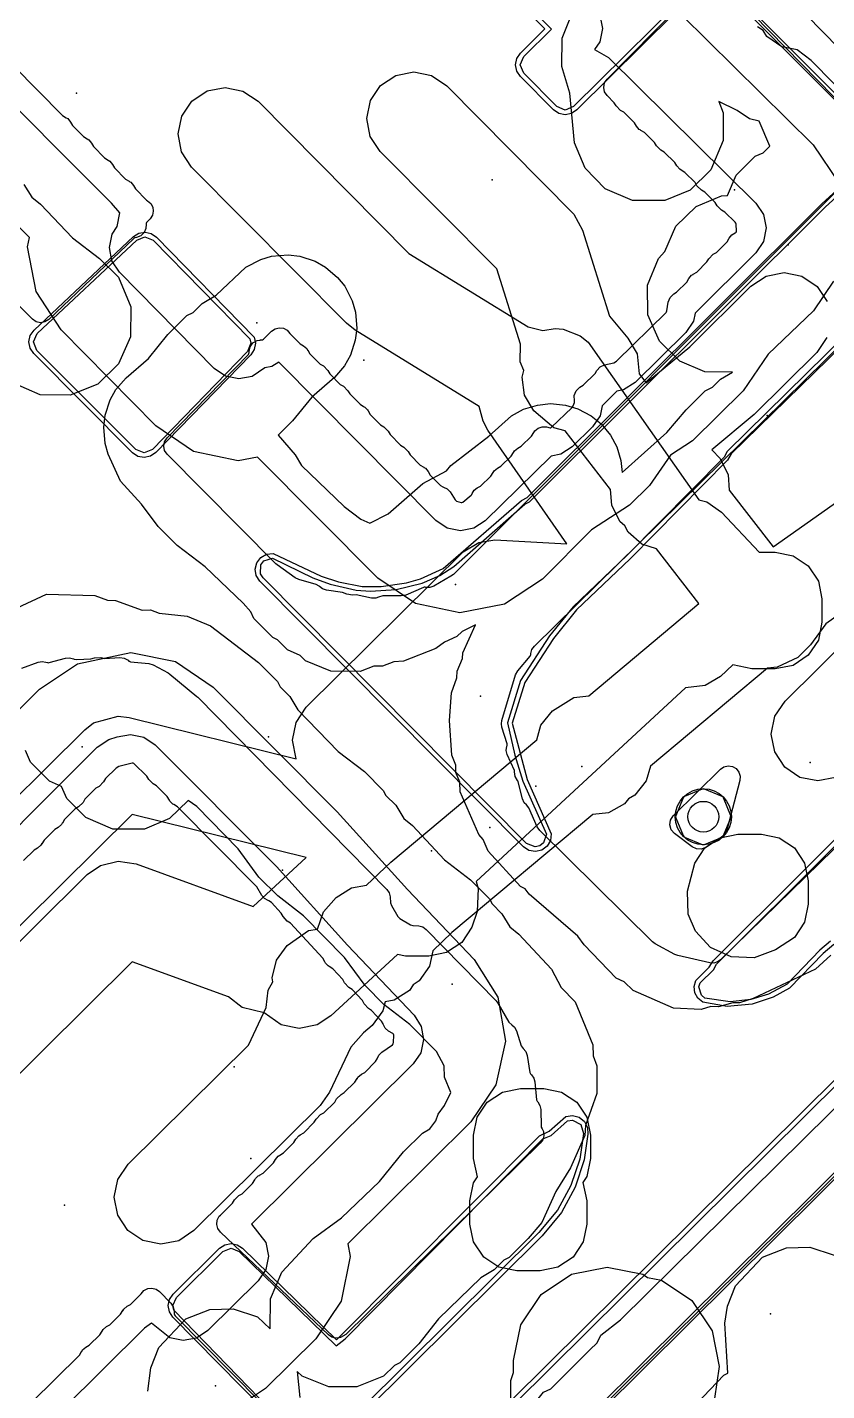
# Model space of a CAD drawing. Header units: metres. Extents: x -2677 to -840, y 169 to 1487.
# Drawn here: x -1954.1 to -1919.9, y 791.3 to 849.7 of the extents above; entities that cross this region are included whole.
import ezdxf

# ---------------------------------------------------------------- set-up
doc = ezdxf.new("R2010")
doc.units = ezdxf.units.M
for name, color, linetype in [('AI_GREENING_ALLOWED_ZONE', 4, 'Continuous'), ('AI_GREENING_EXCLUSIONS', 1, 'Continuous'), ('AI_GREENING_LAWN', 82, 'Continuous'), ('AI_GREENING_REJECTED', 6, 'Continuous'), ('AI_GREENING_SHRUBS', 92, 'Continuous')]:
    doc.layers.add(name, color=color, linetype=linetype)

# ---------------------------------------------------------------- blocks, each defined once
blk = doc.blocks.new('AI_SHRUB')
for radius in [1, 0.55]:
    blk.add_circle((0, 0), radius)

msp = doc.modelspace()

# ---------------------------------------------------------------- linework, layer by layer
at = {"layer": 'AI_GREENING_ALLOWED_ZONE'}
msp.add_lwpolyline([(-1925.054, 814.602), (-1925.244, 814.526), (-1925.448, 814.532), (-1925.633, 814.619), (-1926.397, 815.195), (-1926.535, 815.356), (-1926.594, 815.56), (-1926.563, 815.771), (-1926.447, 815.949), (-1924.43, 817.947), (-1924.277, 818.051), (-1924.096, 818.092), (-1923.913, 818.064), (-1923.753, 817.972), (-1923.637, 817.827), (-1923.582, 817.651), (-1923.595, 817.466), (-1924.148, 815.338), (-1924.255, 815.135), (-1924.441, 815.002), (-1924.482, 814.984), (-1925.054, 814.602)], close=True, dxfattribs=at)
at = {"layer": 'AI_GREENING_EXCLUSIONS'}
for points in [[(-1986.583, 736.994), (-1958.92, 764.527), (-1958.267, 765.348), (-1957.939, 765.508), (-1955.953, 767.476), (-1955.79, 767.801), (-1954.969, 768.443), (-1932.642, 790.489), (-1932.005, 791.277), (-1931.689, 791.43), (-1930.009, 793.089), (-1929.704, 793.393), (-1929.544, 793.718), (-1928.704, 794.378), (-1904.109, 818.668), (-1903.725, 819.402), (-1903.21, 819.988), (-1902.894, 820.144), (-1903.135, 820.395), (-1903.42, 821.122), (-1903.525, 821.992), (-1924.615, 866.055)], [(-1986.583, 736.994), (-1958.92, 764.527), (-1958.267, 765.348), (-1957.939, 765.508), (-1955.953, 767.476), (-1955.79, 767.801), (-1954.969, 768.443), (-1932.642, 790.489), (-1932.005, 791.277), (-1931.689, 791.43), (-1930.009, 793.089), (-1929.704, 793.393), (-1929.544, 793.718), (-1928.704, 794.378), (-1904.109, 818.668), (-1903.725, 819.402), (-1903.21, 819.988), (-1902.894, 820.144), (-1903.135, 820.395), (-1903.42, 821.122), (-1903.525, 821.992), (-1924.615, 866.055)], [(-1929.588, 850.231), (-1929.476, 849.656), (-1929.593, 849.083), (-1929.815, 848.753), (-1929.216, 848.41), (-1922.914, 842.18), (-1922.585, 841.692), (-1922.469, 841.116), (-1922.583, 840.539), (-1922.91, 840.051), (-1925.501, 837.469), (-1925.572, 837.129), (-1925.902, 836.645), (-1928.08, 834.506), (-1928.569, 834.185), (-1928.865, 834.129), (-1929.485, 833.496), (-1929.572, 833.079), (-1929.903, 832.596), (-1930.769, 831.749), (-1931.259, 831.429), (-1931.668, 831.352), (-1934.493, 828.578), (-1934.98, 828.258), (-1935.554, 828.148), (-1936.125, 828.266), (-1936.609, 828.592), (-1943.331, 835.375), (-1943.62, 835.184), (-1943.929, 835.124), (-1944.459, 834.763), (-1945.034, 834.653), (-1945.607, 834.771), (-1946.091, 835.1), (-1950.147, 839.217), (-1950.468, 839.706), (-1950.578, 840.281), (-1950.459, 840.854), (-1950.237, 841.181), (-1950.13, 841.756), (-1950.479, 842.179), (-1962.191, 853.916)], [(-1925.003, 851.691), (-1930.576, 846.167), (-1930.803, 846.016), (-1931.072, 845.964), (-1931.339, 846.018), (-1931.566, 846.171), (-1932.987, 847.605), (-1933.138, 847.833), (-1933.19, 848.101), (-1933.135, 848.369), (-1932.983, 848.595), (-1931.936, 849.633), (-1934.693, 852.425)], [(-1925.139, 851.837), (-1930.717, 846.309), (-1931.071, 846.164), (-1931.424, 846.312), (-1932.845, 847.746), (-1932.99, 848.1), (-1932.842, 848.453), (-1931.653, 849.631), (-1934.551, 852.566)], [(-1915.823, 845.199), (-1922.872, 852.401)], [(-1919.206, 846.277), (-1924.755, 851.837)], [(-1919.061, 846.414), (-1924.728, 852.087)], [(-1919.695, 809.986), (-1920.352, 809.385), (-1923.029, 808.132), (-1923.608, 807.948), (-1923.902, 807.945), (-1924.507, 807.777), (-1924.839, 807.792), (-1925.249, 807.664), (-1926.429, 807.72), (-1928.167, 808.479), (-1928.551, 808.845), (-1928.895, 809.009), (-1930.265, 810.424), (-1930.533, 810.797), (-1932.614, 812.605), (-1932.782, 812.83), (-1932.98, 812.927), (-1934.371, 814.44), (-1934.582, 814.945), (-1934.768, 815.149), (-1935.559, 816.979), (-1935.584, 817.392), (-1935.752, 817.812), (-1935.752, 818.123), (-1935.92, 818.543), (-1936.027, 820.033), (-1935.933, 821.219), (-1935.712, 821.862), (-1935.698, 822.138), (-1935.47, 822.683), (-1935.45, 822.929), (-1934.914, 824.122), (-1935.478, 823.846), (-1935.705, 823.624), (-1936.242, 823.385), (-1936.612, 823.118), (-1937.987, 822.578), (-1938.407, 822.538), (-1938.883, 822.352), (-1939.263, 822.352), (-1939.838, 822.127), (-1941.093, 822.14), (-1942.177, 822.593), (-1942.41, 822.809), (-1942.957, 823.058), (-1943.387, 823.488), (-1943.58, 823.583), (-1944.391, 824.393), (-1944.526, 824.684), (-1944.848, 825.056), (-1946.472, 826.614), (-1947.674, 827.521), (-1948.484, 828.331), (-1949.205, 829.286), (-1950.102, 830.27), (-1950.63, 831.427), (-1950.763, 831.895), (-1950.82, 832.595), (-1950.759, 833.098), (-1950.546, 833.754), (-1950.298, 834.195), (-1949.862, 834.704), (-1948.905, 835.534), (-1948.905, 835.534), (-1948.07, 836.561), (-1947.26, 837.371), (-1946.996, 837.502), (-1946.61, 837.888), (-1946.006, 838.243), (-1944.736, 839.44), (-1944.092, 839.772), (-1943.64, 839.902), (-1942.928, 839.963), (-1942.421, 839.902), (-1941.77, 839.691), (-1941.325, 839.44), (-1940.808, 838.999), (-1940.506, 838.617), (-1940.184, 837.99), (-1940.05, 837.518), (-1939.993, 836.816), (-1940.053, 836.316), (-1940.264, 835.666), (-1940.515, 835.219), (-1940.948, 834.716), (-1941.91, 833.879), (-1942.742, 832.853), (-1943.356, 832.239), (-1942.629, 831.399), (-1942.348, 830.951), (-1940.524, 829.197), (-1939.817, 828.644), (-1939.436, 828.485), (-1938.641, 828.884), (-1937.163, 830.183), (-1936.154, 830.718), (-1935.969, 830.95), (-1934.337, 832.197), (-1933.366, 833.072), (-1932.854, 833.352), (-1932.254, 833.537), (-1931.697, 833.596), (-1931.051, 833.534), (-1930.524, 833.375), (-1929.955, 833.072), (-1929.535, 832.73), (-1929.136, 832.249), (-1928.863, 831.746), (-1928.683, 831.166), (-1928.633, 830.648), (-1926.721, 832.354), (-1925.893, 833.335), (-1925.082, 834.146), (-1924.763, 834.3), (-1924.417, 834.645), (-1923.905, 834.946), (-1925.087, 834.96), (-1926.17, 835.414), (-1927.038, 836.263), (-1927.53, 837.403), (-1927.544, 838.661), (-1927.076, 839.814), (-1926.804, 840.105), (-1926.337, 841.187), (-1925.469, 842.036), (-1924.386, 842.49), (-1924.119, 842.504), (-1923.752, 843.375), (-1922.941, 844.185), (-1922.597, 844.332), (-1922.31, 844.616), (-1922.767, 845.687), (-1923.188, 845.788), (-1923.708, 846.141), (-1924.491, 846.526), (-1924.312, 846.049), (-1924.312, 844.861), (-1924.839, 843.601), (-1925.728, 842.737), (-1926.812, 842.284), (-1928.194, 842.284), (-1929.357, 842.791), (-1930.221, 843.68), (-1930.674, 844.764), (-1930.873, 846.883), (-1931.207, 848.029), (-1931.204, 849.233), (-1930.802, 850.237)], [(-1926.093, 850.244), (-1920.454, 844.669), (-1919.357, 843.044)], [(-1919.594, 838.835), (-1920.439, 837.572), (-1922.377, 835.711), (-1923.449, 834.148), (-1925.627, 832.009), (-1926.567, 831.393), (-1927.456, 830.093), (-1928.322, 829.246), (-1929.944, 828.188), (-1932.04, 826.081), (-1933.667, 825.014), (-1935.577, 824.648), (-1937.483, 825.04), (-1939.095, 826.129), (-1944.232, 831.311), (-1945.06, 831.153), (-1946.971, 831.548), (-1948.585, 832.644), (-1952.64, 836.761), (-1953.712, 838.392), (-1954.078, 840.308), (-1953.995, 840.71), (-1962.969, 849.731)], [(-1913.751, 841.393), (-1920.547, 848.278), (-1921.149, 848.735), (-1921.793, 848.871), (-1922.436, 849.313), (-1922.603, 849.57), (-1922.839, 849.731)], [(-1915.7, 827.168), (-1919.914, 824.17), (-1920.572, 823.266), (-1921.112, 822.726), (-1921.994, 822.317), (-1922.406, 822.278), (-1927.417, 818.076), (-1927.6, 817.443), (-1928.088, 816.834), (-1928.356, 816.686), (-1928.534, 816.462), (-1929.217, 816.084), (-1929.883, 816.009), (-1935.916, 810.951), (-1936.732, 810.167), (-1936.871, 809.523), (-1937.316, 808.882), (-1937.574, 808.716), (-1937.736, 808.481), (-1938.392, 808.057), (-1938.778, 807.987), (-1938.869, 807.61), (-1939.327, 806.978), (-1939.703, 806.67), (-1940.248, 806.047), (-1941.151, 804.119), (-1941.555, 803.547), (-1946.957, 798.195), (-1947.608, 797.765), (-1948.374, 797.616), (-1949.139, 797.772), (-1949.785, 798.209), (-1950.216, 798.86), (-1950.365, 799.626), (-1950.209, 800.39), (-1949.772, 801.037), (-1944.622, 806.139), (-1943.87, 807.744), (-1943.78, 808.491), (-1943.578, 808.849), (-1943.605, 809.016), (-1943.424, 809.773), (-1942.966, 810.405), (-1942.052, 811.046), (-1941.674, 811.107), (-1941.409, 811.84), (-1941.409, 811.84), (-1940.869, 812.454), (-1940.213, 812.874), (-1939.567, 812.99), (-1938.538, 813.973), (-1932.289, 819.211), (-1932.106, 819.839), (-1931.617, 820.448), (-1930.707, 821.014), (-1930.054, 821.085), (-1925.344, 825.034), (-1927.159, 827.376), (-1927.784, 827.583), (-1928.374, 828.094), (-1928.511, 828.367), (-1928.728, 828.554), (-1929.08, 829.251), (-1929.13, 829.919), (-1931.073, 832.426), (-1931.56, 832.553), (-1932.414, 833.285), (-1932.809, 833.958), (-1932.916, 834.729), (-1932.842, 835.015), (-1932.992, 835.39), (-1932.983, 836.141), (-1933.999, 839.36), (-1938.982, 844.386), (-1939.413, 845.037), (-1939.562, 845.803), (-1939.406, 846.568), (-1938.97, 847.215), (-1938.319, 847.646), (-1937.553, 847.794), (-1936.788, 847.639), (-1936.141, 847.203), (-1930.707, 841.711), (-1930.331, 841.027), (-1929.168, 837.346), (-1928.386, 836.4), (-1927.991, 835.727), (-1927.906, 834.87), (-1927.606, 834.483), (-1925.738, 836.032), (-1923.119, 838.627), (-1922.468, 839.058), (-1921.702, 839.206), (-1920.937, 839.051), (-1920.291, 838.614), (-1919.86, 837.963)], [(-1966.232, 805.164), (-1951.622, 819.638), (-1951.249, 819.929), (-1950.205, 820.217), (-1949.735, 820.159), (-1942.577, 818.394), (-1942.743, 819.186), (-1942.588, 819.951), (-1942.151, 820.598), (-1935.432, 827.251), (-1934.76, 827.649), (-1934.087, 827.762), (-1930.993, 827.597), (-1930.993, 827.597), (-1934.377, 832.455), (-1934.587, 832.84), (-1934.753, 833.476), (-1940.062, 836.746), (-1940.433, 837.041), (-1947.056, 843.721), (-1947.487, 844.372), (-1947.636, 845.138), (-1947.48, 845.902), (-1947.044, 846.549), (-1946.393, 846.98), (-1945.627, 847.129), (-1944.862, 846.973), (-1944.215, 846.537), (-1937.761, 840.027), (-1932.655, 836.882), (-1932.02, 836.731), (-1931.501, 836.813), (-1931.157, 836.782), (-1930.431, 836.497), (-1930.089, 836.221), (-1925.354, 829.475), (-1925.011, 829.396), (-1924.376, 828.943), (-1922.772, 827.238), (-1922.084, 827.238), (-1921.319, 827.086), (-1920.67, 826.652), (-1920.236, 826.003), (-1920.084, 825.238), (-1920.084, 824.238), (-1920.236, 823.473), (-1920.67, 822.824), (-1921.319, 822.39), (-1922.084, 822.238), (-1923.084, 822.238), (-1923.89, 822.417), (-1924.43, 821.921), (-1925.078, 821.532), (-1925.922, 821.426), (-1934.877, 813.139), (-1934.793, 812.836), (-1934.832, 811.85), (-1935.061, 811.183), (-1935.495, 810.534), (-1936.144, 810.1), (-1936.909, 809.948), (-1937.909, 809.948), (-1938.252, 810.016), (-1941.095, 807.385), (-1941.688, 807.005), (-1942.453, 806.853), (-1943.219, 807.006), (-1943.946, 807.518), (-1944.892, 807.744), (-1945.483, 808.209), (-1949.604, 809.706), (-1955.382, 803.983)], [(-1914.481, 840.703), (-1923.966, 831.441), (-1924.124, 831.169), (-1928.292, 826.955), (-1930.584, 824.766), (-1931.576, 823.537), (-1932.798, 821.665), (-1933.336, 819.918), (-1932.696, 817.507), (-1931.668, 815.182), (-1931.701, 814.9), (-1931.843, 814.656), (-1932.071, 814.487), (-1932.346, 814.422), (-1932.625, 814.472), (-1932.861, 814.628), (-1944.137, 825.995), (-1944.291, 826.233), (-1944.338, 826.512), (-1944.27, 826.787), (-1944.099, 827.013), (-1943.853, 827.152), (-1943.572, 827.183), (-1941.517, 826.216), (-1940.77, 825.973), (-1939.76, 825.773), (-1938.947, 825.774), (-1937.868, 825.931), (-1937.255, 826.1), (-1936.297, 826.534), (-1932.935, 829.443), (-1932.692, 829.58), (-1920.082, 842.151), (-1918.635, 843.469)], [(-1914.828, 840.71), (-1924.145, 831.546), (-1924.267, 831.31), (-1928.434, 827.096), (-1930.73, 824.903), (-1931.736, 823.656), (-1932.982, 821.748), (-1933.541, 819.934), (-1933.232, 818.552), (-1932.884, 817.438), (-1931.867, 815.165), (-1931.993, 814.789), (-1932.155, 814.668), (-1932.352, 814.622), (-1932.72, 814.769), (-1943.995, 826.135), (-1944.105, 826.305), (-1944.09, 826.701), (-1943.968, 826.862), (-1943.591, 826.984), (-1941.875, 826.138), (-1941.128, 825.872), (-1940.018, 825.612), (-1939.4, 825.562), (-1938.308, 825.64), (-1937.19, 825.91), (-1936.429, 826.236), (-1935.833, 826.622), (-1932.803, 829.293), (-1932.593, 829.397), (-1919.941, 842.009), (-1918.47, 843.348)], [(-1954.234, 842.98), (-1953.893, 842.431), (-1953.522, 842.134), (-1952.16, 840.69), (-1950.996, 839.813), (-1950.185, 839.003), (-1949.659, 837.742), (-1949.679, 836.458), (-1950.185, 835.295), (-1951.075, 834.431), (-1952.256, 833.958), (-1953.541, 833.978), (-1954.704, 834.484)], [(-1919.867, 836.432), (-1920.304, 835.786), (-1922.986, 833.129), (-1924.789, 831.623), (-1924.445, 831.246), (-1924.097, 830.55), (-1924.05, 829.895), (-1922.173, 827.472), (-1918.396, 830.128)], [(-1919.571, 810.441), (-1920.029, 810.065), (-1921.475, 808.572), (-1922.172, 808.183), (-1923.062, 807.893), (-1924.138, 807.796), (-1925.184, 807.972), (-1925.388, 808.142), (-1925.515, 808.376), (-1925.545, 808.64), (-1925.474, 808.897), (-1924.905, 809.473), (-1924.74, 809.747), (-1905.501, 828.925)], [(-1919.711, 810.584), (-1920.172, 810.207), (-1921.573, 808.747), (-1922.366, 808.317), (-1923.121, 808.084), (-1924.009, 807.993), (-1925.087, 808.148), (-1925.233, 808.269), (-1925.345, 808.625), (-1925.295, 808.808), (-1924.728, 809.363), (-1924.601, 809.604), (-1905.352, 828.792)], [(-1919.497, 817.592), (-1920.263, 817.443), (-1921.027, 817.599), (-1921.674, 818.035), (-1922.105, 818.686), (-1922.253, 819.452), (-1922.097, 820.217), (-1921.661, 820.864), (-1913.147, 829.298)], [(-2014.215, 710.828), (-1900.759, 823.26), (-1899.144, 824.583), (-1898.226, 825.057), (-1897.102, 825.39), (-1895.781, 825.487), (-1894.746, 825.354), (-1893.632, 824.986), (-1892.5, 824.321), (-1891.288, 823.221), (-1806.667, 738.016)], [(-2014.074, 710.686), (-1900.618, 823.118), (-1899.052, 824.405), (-1898.134, 824.879), (-1897.047, 825.197), (-1895.807, 825.289), (-1894.772, 825.155), (-1893.697, 824.797), (-1892.634, 824.173), (-1891.43, 823.08), (-1806.802, 737.869)], [(-1954.524, 824.857), (-1953.272, 825.443), (-1951.204, 825.39), (-1950.658, 825.183), (-1950.321, 825.169), (-1949.18, 824.759), (-1948.823, 824.768), (-1948.441, 824.631), (-1947.247, 824.493), (-1946.245, 824.089), (-1944.196, 822.511), (-1943.386, 821.701), (-1943.27, 821.472), (-1942.859, 821.061), (-1942.511, 820.488), (-1940.783, 818.71), (-1939.665, 817.851), (-1938.855, 817.041), (-1938.744, 816.824), (-1938.324, 816.404), (-1937.979, 815.841), (-1937.605, 815.532), (-1936.237, 814.065), (-1935.119, 813.205), (-1934.309, 812.395), (-1934.197, 812.178), (-1933.778, 811.759), (-1933.433, 811.196), (-1933.058, 810.886), (-1931.66, 809.388), (-1931.241, 808.607), (-1930.643, 807.99), (-1929.894, 806.143), (-1929.874, 805.673), (-1929.714, 805.255), (-1929.714, 804.067), (-1930.197, 802.691), (-1930.236, 802.274), (-1930.839, 800.88), (-1931.477, 799.87), (-1932.076, 798.539), (-1932.655, 797.857), (-1933.465, 797.047), (-1933.697, 796.93), (-1934.106, 796.521), (-1934.682, 796.173), (-1936.494, 794.419), (-1937.335, 793.346), (-1938.145, 792.536), (-1938.377, 792.419), (-1938.841, 791.973), (-1939.993, 791.506), (-1941.18, 791.506), (-1942.332, 791.973), (-1942.543, 792.166), (-1942.429, 791.051)], [(-1957.646, 817.279), (-1953.566, 821.369), (-1951.944, 822.452), (-1949.662, 822.939), (-1947.75, 822.553), (-1946.131, 821.464), (-1940.824, 816.117), (-1937.823, 812.802), (-1934.969, 809.809), (-1933.958, 808.185), (-1933.63, 806.301), (-1934.034, 804.431), (-1935.11, 802.85), (-1940.371, 797.638), (-1940.265, 797.093), (-1940.655, 795.181), (-1941.746, 793.564), (-1943.895, 791.435), (-1945.522, 790.359), (-1947.437, 789.987), (-1947.982, 790.098), (-1948.366, 789.787), (-1958.928, 779.324)], [(-1957.53, 812.457), (-1951.092, 818.893), (-1950.605, 819.218), (-1950.248, 819.327), (-1949.673, 819.439), (-1949.1, 819.323), (-1948.614, 818.997), (-1943.43, 813.779), (-1940.385, 810.417), (-1937.531, 807.424), (-1937.228, 806.937), (-1937.129, 806.372), (-1937.25, 805.811), (-1937.573, 805.336), (-1944.5, 798.475), (-1943.877, 797.684), (-1943.765, 797.109), (-1943.882, 796.535), (-1944.209, 796.05), (-1946.358, 793.922), (-1946.846, 793.599), (-1947.421, 793.487), (-1947.994, 793.604), (-1948.78, 794.235), (-1949.069, 794.018), (-1963.152, 780.066)], [(-1815.545, 742.034), (-1891.678, 818.728), (-1891.982, 818.772), (-1892.173, 818.705), (-1912.333, 807.69), (-1912.909, 807.261), (-2000.602, 720.236)], [(-1815.02, 741.22), (-1891.769, 818.547), (-1892.091, 818.522), (-1912.234, 807.516), (-1912.77, 807.116), (-2000.446, 720.111)], [(-1948.936, 791.325), (-1948.806, 792.323), (-1948.467, 793.198), (-1947.307, 794.42), (-1946.277, 794.827), (-1945.283, 794.854), (-1944.233, 794.502), (-1943.695, 793.993), (-1943.688, 795.283), (-1943.198, 796.422), (-1941.853, 797.865), (-1940.636, 798.739), (-1939.016, 800.301), (-1937.983, 801.565), (-1937.173, 802.375), (-1936.869, 802.552), (-1936.606, 802.898), (-1936.512, 803.186), (-1936.238, 803.551), (-1935.97, 804.111), (-1936.236, 804.761), (-1936.256, 805.25), (-1936.584, 805.87), (-1937.716, 807.024), (-1938.827, 807.877), (-1939.637, 808.687), (-1940.512, 809.887), (-1942.262, 811.67), (-1943.373, 812.523), (-1944.183, 813.333), (-1945.059, 814.532), (-1946.828, 816.345), (-1947.207, 816.608), (-1947.997, 815.84), (-1949.08, 815.387), (-1950.431, 815.387), (-1951.581, 815.885), (-1952.391, 816.696), (-1952.623, 817.209), (-1953.136, 817.441), (-1953.947, 818.251), (-1954.173, 818.752)], [(-1958.197, 806.824), (-1951.52, 813.439), (-1950.958, 813.831), (-1950.2, 814.017), (-1949.429, 813.898), (-1944.417, 812.077), (-1942.155, 814.17), (-1949.604, 816.007), (-1963.417, 802.322)], [(-1943.971, 790.54), (-1947.854, 794.491), (-1948.003, 794.719), (-1948.054, 794.987), (-1947.999, 795.254), (-1947.846, 795.48), (-1945.861, 797.442), (-1945.636, 797.592), (-1945.37, 797.644), (-1945.104, 797.592), (-1944.878, 797.444), (-1940.86, 793.527), (-1932.168, 802.26), (-1931.759, 802.454), (-1931.036, 803.083), (-1930.751, 803.127), (-1930.472, 803.053), (-1930.247, 802.873), (-1930.113, 802.617), (-1930.094, 802.329), (-1930.253, 801.228), (-1930.637, 800.057), (-1931.23, 798.978), (-1932.061, 797.97), (-1966.207, 764.088)], [(-1959.305, 774.956), (-1944.004, 790.101), (-1943.707, 790.557), (-1947.818, 794.794), (-1947.854, 794.985), (-1947.706, 795.337), (-1945.721, 797.3), (-1945.37, 797.444), (-1945.019, 797.301), (-1940.864, 793.267), (-1940.487, 793.571), (-1932.026, 802.119), (-1931.668, 802.263), (-1930.965, 802.896), (-1930.761, 802.928), (-1930.401, 802.746), (-1930.292, 802.357), (-1930.45, 801.256), (-1930.827, 800.122), (-1931.404, 799.076), (-1932.202, 798.112), (-1966.348, 764.23)], [(-1925.447, 790.785), (-1924.287, 792.007), (-1924.116, 792.091), (-1924.243, 794.236), (-1924.126, 794.963), (-1923.787, 795.838), (-1922.627, 797.06), (-1922.627, 797.06), (-1921.597, 797.467), (-1920.603, 797.494), (-1919.553, 797.142), (-1918.243, 795.837), (-1917.882, 794.908), (-1917.749, 793.691), (-1917.843, 792.065), (-1918.296, 790.981)], [(-1933.399, 790.201), (-1933.399, 791.785), (-1933.276, 792.121), (-1933.276, 792.634), (-1932.971, 794.165), (-1932.104, 795.462), (-1930.806, 796.329), (-1929.276, 796.634), (-1927.745, 796.329), (-1927.745, 796.329), (-1927.546, 796.196), (-1926.943, 796.076), (-1925.645, 795.209), (-1924.778, 793.912), (-1924.474, 792.381), (-1924.681, 791.01)]]:
    msp.add_lwpolyline(points, dxfattribs=at)
for points in [[(-1949.582, 831.492), (-1953.816, 835.735), (-1953.969, 835.967), (-1954.02, 836.241), (-1953.96, 836.512), (-1953.8, 836.739), (-1949.543, 840.745), (-1949.315, 840.888), (-1949.051, 840.935), (-1948.789, 840.879), (-1948.567, 840.728), (-1944.378, 836.444), (-1944.324, 836.179), (-1944.375, 835.914), (-1944.522, 835.687), (-1948.584, 831.499), (-1948.812, 831.342), (-1949.082, 831.286), (-1949.353, 831.338), (-1949.582, 831.492)], [(-1953.663, 836.594), (-1949.406, 840.599), (-1949.055, 840.735), (-1948.708, 840.587), (-1944.563, 836.367), (-1944.524, 836.178), (-1944.666, 835.827), (-1948.728, 831.638), (-1949.083, 831.486), (-1949.441, 831.633), (-1953.674, 835.877), (-1953.82, 836.238), (-1953.663, 836.594)], [(-1920.676, 813.164), (-1920.676, 812.164), (-1920.828, 811.399), (-1921.262, 810.75), (-1922.067, 810.214), (-1922.984, 809.873), (-1923.97, 809.912), (-1924.852, 810.321), (-1925.499, 811.02), (-1925.801, 811.743), (-1925.84, 812.729), (-1925.524, 813.929), (-1925.09, 814.578), (-1924.441, 815.012), (-1923.676, 815.164), (-1922.676, 815.164), (-1921.911, 815.012), (-1921.262, 814.578), (-1920.828, 813.929), (-1920.676, 813.164)], [(-1930.141, 803.047), (-1929.988, 802.282), (-1929.988, 801.282), (-1930.141, 800.516), (-1930.311, 800.262), (-1930.144, 799.475), (-1930.144, 798.475), (-1930.296, 797.71), (-1930.73, 797.061), (-1931.379, 796.627), (-1932.144, 796.475), (-1933.144, 796.475), (-1933.909, 796.627), (-1934.558, 797.061), (-1934.992, 797.71), (-1935.144, 798.475), (-1935.144, 799.475), (-1934.992, 800.24), (-1934.822, 800.495), (-1934.988, 801.282), (-1934.988, 802.282), (-1934.836, 803.047), (-1934.403, 803.696), (-1933.754, 804.13), (-1932.988, 804.282), (-1931.988, 804.282), (-1931.223, 804.13), (-1930.574, 803.696), (-1930.141, 803.047)]]:
    msp.add_lwpolyline(points, close=True, dxfattribs=at)
at = {"layer": 'AI_GREENING_LAWN'}
for points in [[(-1918.921, 843.238), (-1935.855, 826.286), (-1935.961, 826.205), (-1936.697, 825.786), (-1936.862, 825.727), (-1937.038, 825.729), (-1937.068, 825.734), (-1937.104, 825.736), (-1937.138, 825.727), (-1937.891, 825.404), (-1938.093, 825.364), (-1938.873, 825.372), (-1939.055, 825.318), (-1939.167, 825.273), (-1939.36, 825.274), (-1940.021, 825.405), (-1940.172, 825.392), (-1940.418, 825.434), (-1940.604, 825.516), (-1941.286, 825.609), (-1941.452, 825.662), (-1941.591, 825.77), (-1941.604, 825.785), (-1941.72, 825.857), (-1942.474, 826.068), (-1942.631, 826.143), (-1943.391, 826.69), (-1943.453, 826.743), (-1948.106, 831.427), (-1948.214, 831.587), (-1948.252, 831.777), (-1948.215, 831.967), (-1948.11, 832.128), (-1944.627, 835.699), (-1944.602, 835.737), (-1944.593, 835.782), (-1944.593, 835.825), (-1944.551, 836.027), (-1944.432, 836.194), (-1944.255, 836.3), (-1944.129, 836.315), (-1944.129, 836.32), (-1944.026, 836.333), (-1943.984, 836.36), (-1943.635, 836.702), (-1943.485, 836.803), (-1943.31, 836.844), (-1943.31, 836.844), (-1943.132, 836.821), (-1942.973, 836.736), (-1942.855, 836.6), (-1942.852, 836.596), (-1942.414, 836.156), (-1942.271, 836.074), (-1942.126, 835.95), (-1942.091, 835.882), (-1942.085, 835.886), (-1941.992, 835.728), (-1941.554, 835.288), (-1941.415, 835.209), (-1941.226, 835.018), (-1941.148, 834.878), (-1940.694, 834.421), (-1940.554, 834.341), (-1940.366, 834.15), (-1940.288, 834.01), (-1939.851, 833.568), (-1939.695, 833.474), (-1939.696, 833.472), (-1939.647, 833.447), (-1939.531, 833.331), (-1939.507, 833.281), (-1939.505, 833.282), (-1939.412, 833.125), (-1938.974, 832.685), (-1938.834, 832.605), (-1938.646, 832.415), (-1938.567, 832.275), (-1938.114, 831.817), (-1937.974, 831.737), (-1937.785, 831.547), (-1937.707, 831.407), (-1937.271, 830.965), (-1937.115, 830.87), (-1937.118, 830.865), (-1937.05, 830.829), (-1936.928, 830.684), (-1936.847, 830.539), (-1936.411, 830.097), (-1936.308, 830.035), (-1936.272, 830.024), (-1936.116, 829.944), (-1935.997, 829.814), (-1935.78, 829.474), (-1935.752, 829.443), (-1935.715, 829.424), (-1935.527, 829.366), (-1935.489, 829.361), (-1935.455, 829.38), (-1935.091, 829.679), (-1935.066, 829.708), (-1935.048, 829.749), (-1934.959, 829.886), (-1934.831, 829.987), (-1934.697, 830.061), (-1934.253, 830.495), (-1934.158, 830.651), (-1934.152, 830.648), (-1934.116, 830.716), (-1933.97, 830.837), (-1933.825, 830.917), (-1933.381, 831.352), (-1933.286, 831.507), (-1933.28, 831.504), (-1933.244, 831.572), (-1933.098, 831.694), (-1932.954, 831.773), (-1932.51, 832.208), (-1932.414, 832.364), (-1932.409, 832.361), (-1932.375, 832.425), (-1932.233, 832.546), (-1932.058, 832.607), (-1931.872, 832.6), (-1931.72, 832.564), (-1931.681, 832.562), (-1931.65, 832.584), (-1930.783, 833.414), (-1930.723, 833.507), (-1930.672, 833.644), (-1930.665, 833.694), (-1930.673, 833.722), (-1930.687, 833.941), (-1930.607, 834.145), (-1930.447, 834.294), (-1930.294, 834.384), (-1929.783, 834.887), (-1929.71, 835.013), (-1929.576, 835.165), (-1929.392, 835.25), (-1928.987, 835.346), (-1928.872, 835.41), (-1926.751, 837.495), (-1926.728, 837.526), (-1926.717, 837.563), (-1926.661, 837.937), (-1926.582, 838.142), (-1926.423, 838.293), (-1926.3, 838.366), (-1925.865, 838.801), (-1925.784, 838.945), (-1925.66, 839.09), (-1925.592, 839.125), (-1925.596, 839.131), (-1925.439, 839.225), (-1925.004, 839.659), (-1924.925, 839.799), (-1924.735, 839.988), (-1924.595, 840.067), (-1924.143, 840.518), (-1924.05, 840.681), (-1923.938, 840.817), (-1923.795, 840.9), (-1923.748, 840.929), (-1923.74, 840.976), (-1923.756, 841.28), (-1923.766, 841.323), (-1923.791, 841.359), (-1924.237, 841.798), (-1924.377, 841.876), (-1924.568, 842.064), (-1924.647, 842.204), (-1925.101, 842.652), (-1925.242, 842.73), (-1925.432, 842.919), (-1925.512, 843.058), (-1925.948, 843.491), (-1926.105, 843.584), (-1926.102, 843.59), (-1926.17, 843.625), (-1926.294, 843.769), (-1926.376, 843.913), (-1926.83, 844.361), (-1926.971, 844.44), (-1927.161, 844.628), (-1927.241, 844.767), (-1927.677, 845.2), (-1927.834, 845.293), (-1927.831, 845.299), (-1927.899, 845.334), (-1928.023, 845.478), (-1928.105, 845.622), (-1928.559, 846.07), (-1928.699, 846.149), (-1928.89, 846.337), (-1928.969, 846.476), (-1929.275, 846.779), (-1929.383, 846.94), (-1929.422, 847.131), (-1929.386, 847.322), (-1929.279, 847.485), (-1925.193, 851.64)], [(-1924.383, 851.649), (-1918.909, 846.048)], [(-1955.737, 849.114), (-1952.58, 845.93), (-1952.424, 845.836), (-1952.427, 845.831), (-1952.359, 845.795), (-1952.237, 845.649), (-1952.156, 845.505), (-1951.681, 845.024), (-1951.524, 844.93), (-1951.528, 844.924), (-1951.46, 844.888), (-1951.337, 844.743), (-1951.257, 844.599), (-1950.781, 844.118), (-1950.625, 844.023), (-1950.629, 844.017), (-1950.561, 843.981), (-1950.438, 843.836), (-1950.358, 843.692), (-1949.882, 843.211), (-1949.726, 843.116), (-1949.729, 843.111), (-1949.661, 843.075), (-1949.539, 842.93), (-1949.458, 842.785), (-1948.983, 842.304), (-1948.94, 842.278), (-1948.807, 842.161), (-1948.723, 842.006), (-1948.699, 841.83), (-1948.737, 841.658), (-1948.833, 841.509), (-1948.987, 841.345), (-1949.009, 841.309), (-1949.005, 841.284), (-1949.011, 841.091), (-1949.09, 840.914), (-1949.23, 840.78), (-1949.41, 840.71), (-1949.488, 840.696), (-1949.527, 840.671), (-1953.173, 837.198), (-1953.335, 837.095), (-1953.524, 837.061), (-1953.712, 837.1), (-1953.872, 837.207), (-1966.877, 850.244)], [(-1905.048, 828.71), (-1924.421, 809.79), (-1924.557, 809.696), (-1924.716, 809.651), (-1924.88, 809.66), (-1926.253, 809.97), (-1926.379, 810.017), (-1927.22, 810.468), (-1927.335, 810.553), (-1932.162, 815.32), (-1932.268, 815.475), (-1932.626, 816.291), (-1932.73, 816.417), (-1932.826, 816.513), (-1932.9, 816.679), (-1933.078, 817.408), (-1933.093, 817.444), (-1933.112, 817.466), (-1933.21, 817.636), (-1933.235, 817.83), (-1933.234, 817.849), (-1933.244, 817.886), (-1933.549, 818.579), (-1933.59, 818.752), (-1933.569, 818.928), (-1933.559, 818.96), (-1933.554, 818.996), (-1933.559, 819.032), (-1933.559, 819.032), (-1933.78, 819.747), (-1933.802, 819.892), (-1933.781, 820.038), (-1933.202, 821.98), (-1933.103, 822.162), (-1932.571, 822.782), (-1932.552, 822.814), (-1932.543, 822.851), (-1932.538, 822.907), (-1932.492, 823.076), (-1932.39, 823.219), (-1915.474, 839.846)], [(-1954.33, 822.276), (-1953.627, 822.531), (-1953.459, 822.561), (-1953.29, 822.532), (-1953.227, 822.51), (-1953.191, 822.503), (-1953.154, 822.508), (-1952.459, 822.704), (-1952.283, 822.721), (-1952.111, 822.675), (-1952.085, 822.663), (-1951.971, 822.64), (-1951.365, 822.665), (-1951.212, 822.714), (-1950.947, 822.726), (-1950.787, 822.689), (-1950.123, 822.723), (-1949.939, 822.698), (-1949.777, 822.608), (-1949.738, 822.576), (-1949.707, 822.557), (-1949.672, 822.548), (-1948.884, 822.471), (-1948.696, 822.414), (-1948.067, 822.076), (-1947.984, 822.021), (-1946.831, 821.063), (-1946.794, 821.029), (-1938.699, 812.803), (-1938.598, 812.654), (-1938.556, 812.48), (-1938.543, 812.229), (-1938.51, 812.118), (-1938.234, 811.645), (-1938.147, 811.556), (-1937.695, 811.291), (-1937.588, 811.257), (-1937.337, 811.239), (-1937.162, 811.194), (-1937.014, 811.09), (-1934.031, 808.033), (-1933.958, 807.937), (-1933.477, 807.116), (-1933.357, 807.001), (-1933.245, 806.91), (-1933.153, 806.743), (-1932.948, 806.108), (-1932.87, 805.993), (-1932.757, 805.859), (-1932.698, 805.691), (-1932.582, 804.971), (-1932.571, 804.936), (-1932.55, 804.906), (-1932.506, 804.86), (-1932.412, 804.723), (-1932.369, 804.562), (-1932.296, 803.802), (-1932.286, 803.764), (-1932.265, 803.732), (-1932.244, 803.709), (-1932.15, 803.558), (-1932.115, 803.385), (-1932.099, 802.655), (-1932.092, 802.619), (-1932.058, 802.553), (-1932.06, 802.552), (-1932.004, 802.435), (-1931.987, 802.259), (-1932.032, 802.088), (-1932.134, 801.944), (-1940.452, 793.746), (-1940.692, 793.615), (-1940.739, 793.604), (-1940.902, 793.594), (-1941.06, 793.637), (-1941.195, 793.729), (-1945.828, 798.133), (-1945.937, 798.284), (-1945.983, 798.464), (-1945.96, 798.649), (-1945.871, 798.812), (-1945.815, 798.859), (-1945.817, 798.861), (-1945.304, 799.369), (-1945.225, 799.508), (-1945.034, 799.697), (-1944.894, 799.775), (-1944.446, 800.217), (-1944.351, 800.374), (-1944.349, 800.372), (-1944.324, 800.422), (-1944.208, 800.537), (-1944.158, 800.561), (-1944.159, 800.564), (-1944.002, 800.657), (-1943.555, 801.101), (-1943.474, 801.245), (-1943.35, 801.389), (-1943.282, 801.424), (-1943.285, 801.43), (-1943.128, 801.523), (-1942.681, 801.967), (-1942.599, 802.111), (-1942.475, 802.255), (-1942.407, 802.29), (-1942.411, 802.296), (-1942.253, 802.389), (-1941.807, 802.834), (-1941.727, 802.973), (-1941.537, 803.161), (-1941.397, 803.24), (-1940.933, 803.7), (-1940.853, 803.839), (-1940.662, 804.028), (-1940.522, 804.106), (-1940.074, 804.548), (-1939.979, 804.705), (-1939.974, 804.701), (-1939.938, 804.769), (-1939.793, 804.891), (-1939.648, 804.972), (-1939.184, 805.432), (-1939.119, 805.546), (-1939.118, 805.55), (-1939.045, 805.711), (-1938.92, 805.836), (-1938.466, 806.155), (-1938.43, 806.196), (-1938.417, 806.248), (-1938.41, 806.562), (-1938.417, 806.602), (-1938.448, 806.629), (-1938.63, 806.735), (-1938.776, 806.864), (-1938.862, 807.04), (-1938.866, 807.053), (-1938.924, 807.159), (-1939.354, 807.619), (-1939.491, 807.703), (-1939.674, 807.899), (-1939.748, 808.042), (-1940.193, 808.52), (-1940.33, 808.604), (-1940.512, 808.8), (-1940.586, 808.942), (-1941.014, 809.404), (-1941.168, 809.504), (-1941.166, 809.506), (-1941.215, 809.532), (-1941.327, 809.652), (-1941.35, 809.704), (-1941.352, 809.702), (-1941.439, 809.861), (-1942.828, 811.361), (-1942.964, 811.445), (-1943.146, 811.642), (-1943.22, 811.784), (-1943.645, 812.246), (-1943.746, 812.312), (-1943.782, 812.324), (-1943.935, 812.409), (-1944.049, 812.542), (-1944.265, 812.907), (-1944.303, 812.955), (-1947.664, 816.337), (-1947.82, 816.431), (-1947.818, 816.434), (-1947.868, 816.458), (-1947.984, 816.574), (-1948.008, 816.624), (-1948.01, 816.623), (-1948.104, 816.78), (-1948.56, 817.238), (-1948.7, 817.317), (-1948.886, 817.502), (-1948.97, 817.648), (-1949.532, 818.187), (-1949.564, 818.209), (-1949.603, 818.206), (-1950.178, 818.061), (-1950.292, 817.997), (-1950.744, 817.543), (-1950.822, 817.403), (-1951.012, 817.214), (-1951.152, 817.135), (-1951.626, 816.661), (-1951.705, 816.521), (-1951.894, 816.332), (-1952.034, 816.253), (-1952.492, 815.797), (-1952.586, 815.64), (-1952.591, 815.643), (-1952.627, 815.575), (-1952.772, 815.452), (-1952.916, 815.371), (-1953.374, 814.915), (-1953.468, 814.758), (-1953.473, 814.762), (-1953.509, 814.694), (-1953.654, 814.571), (-1953.798, 814.489), (-1954.256, 814.033)], [(-2000.297, 720.421), (-1912.758, 807.261)], [(-1954.938, 789.823), (-1951.861, 792.871), (-1951.767, 793.027), (-1951.761, 793.024), (-1951.725, 793.092), (-1951.579, 793.214), (-1951.435, 793.295), (-1950.981, 793.743), (-1950.886, 793.899), (-1950.881, 793.896), (-1950.845, 793.964), (-1950.699, 794.086), (-1950.555, 794.167), (-1950.101, 794.615), (-1950.006, 794.771), (-1950, 794.768), (-1949.964, 794.836), (-1949.819, 794.958), (-1949.675, 795.039), (-1949.22, 795.487), (-1949.215, 795.496), (-1949.095, 795.631), (-1948.935, 795.715), (-1948.756, 795.736), (-1948.58, 795.692), (-1948.432, 795.589), (-1947.946, 795.098), (-1947.84, 794.939), (-1947.802, 794.752), (-1947.8, 794.629), (-1947.791, 794.585), (-1947.766, 794.547), (-1944.107, 790.86)]]:
    msp.add_lwpolyline(points, dxfattribs=at)
msp.add_lwpolyline([(-1924.316, 815.07), (-1924.29, 815.109), (-1923.976, 815.867), (-1923.967, 815.912), (-1923.976, 815.958), (-1924.29, 816.715), (-1924.316, 816.754), (-1924.354, 816.779), (-1925.112, 817.093), (-1925.157, 817.102), (-1925.203, 817.093), (-1925.96, 816.779), (-1925.999, 816.754), (-1926.025, 816.715), (-1926.338, 815.958), (-1926.348, 815.912), (-1926.338, 815.867), (-1926.025, 815.109), (-1925.999, 815.07), (-1925.96, 815.045), (-1925.203, 814.731), (-1925.157, 814.722), (-1925.112, 814.731), (-1924.354, 815.045), (-1924.316, 815.07)], close=True, dxfattribs=at)
at = {"layer": 'AI_GREENING_REJECTED'}
for p in [(-1951.98, 846.88), (-1934.2, 843.17), (-1923.82, 842.75), (-1921.53, 840.39), (-1944.26, 837.05), (-1939.69, 835.46), (-1922.43, 833.09), (-1935.76, 825.86), (-1934.7, 821.07), (-1951.74, 818.91), (-1943.77, 819.34), (-1930.36, 818.06), (-1920.58, 818.24), (-1932.32, 817.22), (-1934.3, 815.45), (-1936.79, 814.46), (-1943.17, 813.62), (-1935.91, 808.75), (-1945.23, 805.21), (-1944.53, 801.29), (-1952.49, 799.28), (-1922.29, 794.64), (-1946.04, 791.55)]:
    msp.add_point(p, dxfattribs=at)

# ---------------------------------------------------------------- block references
at = {"layer": 'AI_GREENING_SHRUBS', "xscale": 1.2, "yscale": 1.2}
msp.add_blockref('AI_SHRUB', (-1925.157, 815.912), dxfattribs=at)

doc.saveas('drawing.dxf')
